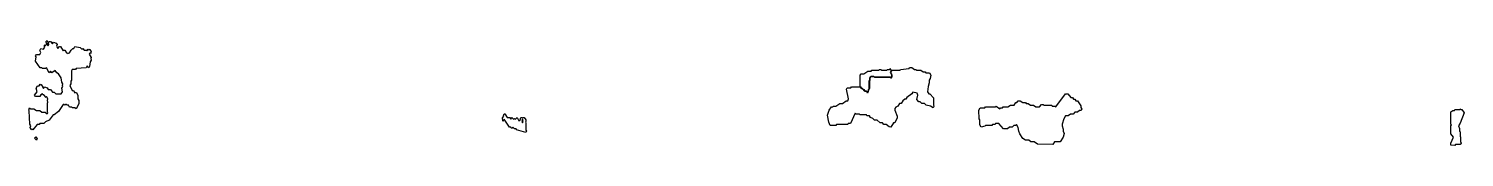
# Model space of a CAD drawing. Header units: millimetres. Extents: x 0 to 4480, y 0 to 329.
import ezdxf

# ---------------------------------------------------------------- set-up
doc = ezdxf.new("R2010")
doc.units = ezdxf.units.MM
doc.layers.add('M', color=7, linetype='Continuous')

msp = doc.modelspace()

# ---------------------------------------------------------------- linework, layer by layer
at = {"layer": 'M'}
for points in [[(6.7, 61.7), (3.3, 67.2), (1.7, 108.2), (0, 111), (2.6, 118), (6, 115.2), (16, 115.2), (24.3, 109.7), (34.3, 109.7), (41, 104.3), (51, 104.3), (57.6, 98.8), (60, 102.8), (58.3, 105.5), (58.3, 132.9), (60, 135.7), (58.3, 141.1), (60, 146.6), (55.9, 153.2), (54.3, 150.5), (47.6, 158.8), (44.2, 158.8), (42.6, 161.5), (37.7, 158.8), (34.3, 153.3), (20.9, 153.3), (18.3, 157.6), (26.7, 168.5), (23.3, 179.5), (27.6, 186.4), (32.6, 186.4), (35.9, 192), (37.6, 189.2), (39.3, 192), (46, 178.3), (49.2, 183.7), (57.7, 180.9), (61, 175.4), (67.7, 175.4), (74.3, 167.2), (79.3, 167.2), (84.3, 161.8), (100.9, 161.8), (105, 168.5), (103.3, 179.5), (106.7, 184.9), (105, 187.7), (106.7, 193.1), (103.3, 198.6), (101.7, 212.3), (92.5, 224.6), (87.5, 227.3), (82.6, 235.4), (72.6, 227.2), (67.6, 232.7), (64.3, 227.2), (55.9, 243.6), (52.6, 241), (42.6, 241), (40.9, 243.7), (35.9, 243.7), (21.7, 264.3), (23.3, 278), (21.7, 280.8), (24.2, 285), (34.2, 285), (38.3, 291.7), (35, 297.2), (37.5, 304.2), (45.9, 301.4), (50, 308.1), (48.3, 310.9), (50.9, 315.2), (52.6, 312.4), (55.9, 317.9), (60.9, 312.4), (63.3, 316.4), (61.7, 321.8), (64.2, 326), (67.7, 326), (74.3, 317.9), (77.6, 323.3), (86, 320.5), (88.6, 316.4), (86.9, 310.9), (91, 304.2), (95.9, 309.6), (99.3, 309.6), (107.6, 296), (109.2, 298.7), (112.7, 298.7), (117.7, 290.4), (121, 290.4), (122.6, 287.7), (127.5, 290.4), (132.5, 298.6), (137.6, 304.1), (140.9, 304.1), (144.2, 309.6), (161, 306.9), (166, 301.4), (169.3, 304.2), (172.7, 298.7), (179.3, 298.7), (181, 296), (186, 301.5), (187.6, 298.7), (191, 301.4), (195.2, 294.5), (192.6, 287.4), (190.9, 290.2), (188.6, 286.2), (195.2, 275.3), (193.6, 272.5), (195.2, 267.1), (191.9, 261.6), (190.2, 247.9), (187.6, 243.6), (182.6, 249.1), (179.3, 243.7), (147.7, 241), (146, 238.2), (136, 238.2), (133.5, 234.2), (133.5, 204.1), (131.9, 201.3), (131.9, 193.1), (128.6, 187.7), (136, 172.7), (139.3, 172.7), (144.3, 164.5), (147.6, 167.3), (153.5, 157.6), (153.5, 146.6), (156.9, 141.1), (156.9, 130.1), (147.6, 115), (144.2, 117.7), (135.9, 117.7), (134.2, 120.5), (127.6, 120.5), (124.2, 126), (119.2, 126), (117.6, 128.7), (114.3, 128.7), (112.6, 125.9), (110.9, 128.7), (107.7, 128.7), (92.7, 106.8), (79.3, 95.8), (76, 95.8), (64.3, 79.4), (52.7, 74), (47.7, 68.5), (34.3, 68.5), (32.7, 65.7), (26, 65.7), (12.6, 49.3), (9.3, 52), (7.6, 49.2), (5, 56.2), (6.7, 61.7)], [(57.7, 328.9), (60.2, 321.8), (57.6, 317.5), (53.3, 324.6), (57.7, 328.9)], [(2685.1, 58.9), (2675.9, 65.7), (2669.2, 65.7), (2664.2, 71.2), (2657.6, 71.2), (2647.6, 79.4), (2639.2, 79.4), (2634.2, 84.9), (2627.5, 87.6), (2624.2, 93.1), (2615.9, 93.1), (2614.2, 95.8), (2594.2, 95.8), (2592.6, 98.6), (2580.9, 98.6), (2579.3, 101.2), (2564.3, 68.5), (2557.7, 68.5), (2556, 65.7), (2521, 65.7), (2519.3, 63), (2500.9, 63), (2496.7, 72.6), (2493.3, 94.6), (2498.4, 111), (2505.9, 120.7), (2509.2, 120.7), (2510.9, 123.4), (2519.2, 123.4), (2530.9, 131.6), (2539.2, 131.6), (2550.9, 139.8), (2555.9, 139.8), (2558.3, 146.6), (2551.7, 176.7), (2554.2, 180.9), (2565.9, 180.9), (2567.6, 183.7), (2596, 183.7), (2599.3, 178.2), (2606, 175.4), (2609.3, 170), (2614.3, 170), (2617.6, 164.6), (2623.3, 176.7), (2623.3, 201.4), (2625, 204.1), (2625, 212.3), (2627.6, 216.5), (2637.7, 216.5), (2639.3, 213.8), (2689.3, 213.8), (2690.9, 211.1), (2693.3, 215.1), (2693.3, 223.2), (2690, 228.7), (2694.2, 235.7), (2719.2, 235.7), (2720.9, 238.4), (2747.6, 241.2), (2749.2, 243.9), (2756, 243.9), (2764.3, 238.4), (2769.3, 238.4), (2771, 235.7), (2784.3, 235.7), (2791, 230.2), (2797.7, 230.2), (2799.3, 227.5), (2811, 227.5), (2815.2, 220.5), (2813.5, 209.5), (2810.2, 204.1), (2810.2, 195.9), (2806.9, 184.9), (2805.2, 168.5), (2809.3, 161.8), (2812.7, 161.8), (2823.5, 149.4), (2823.5, 127.4), (2825.2, 121.9), (2822.6, 117.7), (2814.2, 123.2), (2800.9, 126), (2795.9, 131.4), (2787.6, 131.4), (2782.6, 136.9), (2777.6, 136.9), (2771.7, 143.8), (2775, 157.5), (2772.5, 164.3), (2759.3, 167), (2756, 161.6), (2741, 150.6), (2737.7, 145.1), (2734.3, 145.1), (2727.7, 139.7), (2722.7, 131.4), (2717.7, 131.4), (2712.7, 123.2), (2706, 120.5), (2703.5, 116.4), (2703.5, 111), (2710.2, 91.8), (2710.2, 86.3), (2702.7, 71.2), (2699.3, 71.2), (2691, 57.5), (2685.1, 58.9)], [(2609.2, 169.8), (2602.6, 178), (2599.2, 178), (2595, 184.9), (2595, 220.6), (2597.6, 224.7), (2605.9, 224.7), (2619.2, 232.9), (2629.2, 232.9), (2630.9, 235.7), (2652.6, 235.7), (2654.2, 238.4), (2659.3, 238.4), (2661, 235.7), (2677.6, 235.7), (2679.2, 238.4), (2685.9, 238.4), (2687.6, 241.3), (2690.2, 237), (2690.2, 226), (2693.5, 220.6), (2693.5, 215), (2690.9, 210.7), (2689.2, 213.6), (2639.2, 213.6), (2637.6, 216.3), (2627.7, 216.3), (2625.2, 212.3), (2625.2, 204.1), (2623.5, 201.3), (2623.5, 179.4), (2620.2, 173.9), (2620.2, 168.5), (2617.6, 164.2), (2614.2, 169.8), (2609.2, 169.8)], [(3148.4, 4.1), (3137.6, 11), (3127.6, 11), (3120.9, 16.4), (3110.9, 16.4), (3102.5, 21.9), (3093.4, 37), (3090, 45.3), (3088.3, 56.2), (3082.6, 65.6), (3081, 63), (3074.3, 63), (3069.3, 57.5), (3061, 57.5), (3054.3, 52), (3042.6, 52), (3027.6, 68.5), (3017.7, 68.5), (3016, 65.7), (3007.7, 65.7), (3006, 63), (2986, 63), (2984.3, 60.3), (2972.6, 57.5), (2968.3, 64.4), (2968.3, 80.9), (2966.7, 83.6), (2965, 111), (2969.2, 117.9), (2984.2, 117.9), (2985.9, 120.7), (3015.9, 120.7), (3019.3, 123.4), (3030.9, 115.2), (3032.6, 117.9), (3039.2, 117.9), (3040.9, 120.7), (3055.9, 120.7), (3064.2, 126.2), (3075.9, 126.2), (3080.9, 134.4), (3084.2, 134.4), (3087.6, 139.8), (3094.3, 139.8), (3102.6, 134.4), (3111, 134.4), (3112.7, 131.6), (3119.3, 131.6), (3126, 126.2), (3136, 126.2), (3142.6, 120.7), (3154.2, 120.7), (3160.9, 128.9), (3166, 128.9), (3167.7, 126.2), (3192.7, 126.2), (3194.3, 123.4), (3202.6, 123.4), (3205.9, 120.7), (3235.9, 161.8), (3242.7, 161.8), (3252.7, 150.8), (3257.7, 150.8), (3261, 145.3), (3264.3, 145.3), (3267.7, 139.8), (3272.7, 139.8), (3283.5, 124.7), (3283.5, 119.2), (3286.9, 113.7), (3284.3, 109.5), (3279.3, 109.5), (3272.6, 104.1), (3264.3, 104.1), (3259.3, 98.6), (3251, 98.6), (3244.3, 93.1), (3236, 93.1), (3230.2, 83.6), (3225.2, 67.2), (3225.2, 61.7), (3228.5, 50.8), (3228.5, 45.3), (3231.9, 37.1), (3228.5, 26.1), (3219.3, 11), (3201, 11), (3196, 2.7), (3148.4, 4.1)], [(1520.9, 52), (1515.9, 52), (1511, 57.4), (1509.3, 54.8), (1505.9, 54.8), (1504.2, 57.5), (1500.9, 57.5), (1484.3, 82.1), (1479.2, 76.5), (1478.3, 86.4), (1483.3, 91.8), (1481.7, 94.6), (1484.2, 98.8), (1486, 98.8), (1492.7, 87.8), (1501, 87.8), (1504.3, 82.4), (1507.6, 87.9), (1512.6, 82.4), (1515.9, 85.1), (1519.3, 82.4), (1524.3, 87.9), (1529.3, 76.9), (1533.4, 80.9), (1535.9, 87.8), (1539.3, 87.8), (1540.9, 85.2), (1542.6, 87.8), (1546, 87.8), (1551.9, 80.9), (1551.9, 75.4), (1550.2, 72.7), (1551.9, 70), (1551.9, 48.1), (1553.6, 45.3), (1551, 41.1), (1522.5, 49.3), (1520.9, 52)], [(4438.3, 1.4), (4438.3, 7), (4446.7, 26.1), (4438.3, 37), (4438.3, 61.7), (4440, 64.5), (4438.3, 67.2), (4438.3, 105.6), (4444.2, 109.7), (4449.2, 109.7), (4450.9, 112.5), (4465.9, 112.5), (4467.6, 115.3), (4469.3, 112.5), (4472.7, 112.5), (4480.2, 102.8), (4466.9, 69.9), (4461.9, 61.7), (4465.2, 53.5), (4465.2, 45.3), (4466.9, 42.6), (4466.9, 28.9), (4468.5, 26.1), (4468.5, 12.4), (4470.2, 6.9), (4467.7, 2.7), (4452.7, 2.7), (4451, 0), (4438.3, 1.4)], [(1543.3, 78.1), (1541, 82), (1538.6, 75.4), (1540.9, 71.5), (1543.3, 78.1)], [(22.6, 27.6), (26.9, 20.6), (24.3, 16.4), (18.3, 23.4), (22.6, 27.6)]]:
    msp.add_lwpolyline(points, close=True, dxfattribs=at)

doc.saveas('drawing.dxf')
